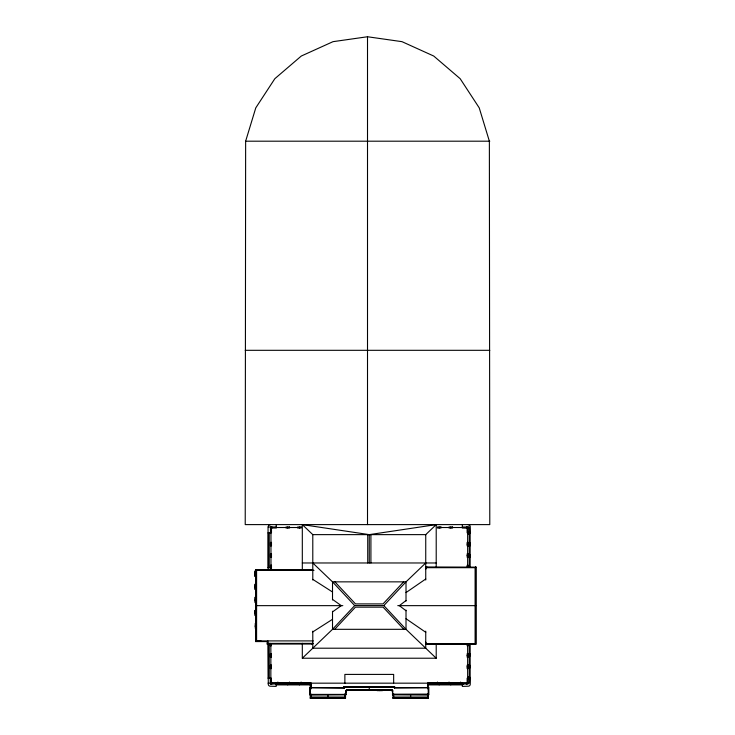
<?xml version="1.0" encoding="UTF-8"?>
<svg xmlns="http://www.w3.org/2000/svg" width="735" height="735" viewBox="0 0 735 735"><rect width="100%" height="100%" fill="white"/><g stroke="black" fill="none" stroke-linecap="round" stroke-linejoin="round"><path stroke-width="1.1" d="M256.147 641.067L256.147 636.207M256.102 636.078L256.102 636.666L255.817 635.885M277.527 683.807L277.481 682.778M277.867 683.77L277.876 682.034M289.489 682.034L289.241 683.789M301.111 682.034L300.983 683.789M309.738 683.752L309.784 682.723M468.921 678.322L468.921 677.073M468.985 667.931L468.994 665.423M468.985 656.309L468.994 653.801M469.003 678.772L468.994 676.623M469.049 668.345L469.059 664.973M469.049 656.732L469.059 653.351M469.417 678.782L469.27 676.76M469.637 664.945L469.628 668.29L469.564 665.01M469.628 656.667L469.674 653.286L469.564 656.603M245.637 141.194L245.224 524.606L489.786 524.606L489.372 141.194L479.229 107.861L460.174 78.7L433.723 56.035L401.99 41.665L367.509 36.75L333.019 41.665L301.286 56.035L274.835 78.7L255.78 107.861L245.637 141.194L489.786 141.194M268.054 678.175L271.371 678.194L271.537 682.98L276.185 682.99L276.185 686.407L270.351 686.205A2.021 2.021 0 0 1 268.293 684.579L268.054 642.978M468.177 524.606L468.177 524.808A2.021 2.021 0 0 1 470.235 526.435L470.474 532.838L467.138 532.82L467.111 528.189L462.324 528.024L462.343 524.606M382.191 690.101L382.512 690.643L377.018 690.624L377.34 690.091M437.637 684.221L440.688 684.221M449.232 684.239L452.31 684.221M468.664 655.997L468.664 654.113M468.664 667.619L468.664 665.726M256.019 641.049L255.688 641.572L267.163 641.572L267.163 644.035L312.788 644.035M468.82 533.353L468.958 532.342A1.286 1.286 0 0 1 468.82 533.353L468.599 533.628M468.664 545.287L468.664 543.395M468.664 556.9L468.664 555.017M256.037 641.168L255.688 569.726L312.788 569.726M468.746 678.828L468.866 678.598A0.937 0.937 0 0 0 468.82 677.854L468.48 677.477M255.495 572.758L256.313 571.683M255.495 585.868L256.313 584.794M255.495 598.988L256.313 597.904M469.233 644.31L468.489 644.88M256.083 572.197L255.743 572.684A2.177 2.177 0 0 0 255.642 574.412L256.322 575.376M256.083 585.308L255.743 585.795A2.177 2.177 0 0 0 255.642 587.522L256.322 588.496M256.083 598.419L255.743 598.915A2.177 2.177 0 0 0 255.642 600.633L256.322 601.607M256.083 611.538L255.743 612.025A2.177 2.177 0 0 0 255.642 613.753L256.322 614.717M256.083 624.649L255.743 625.136A2.177 2.177 0 0 0 255.642 626.863L256.322 627.828M475.876 567.135L425.74 566.97M277.343 683.109L275.846 683.761M256.046 571.812L255.605 572.363A2.49 2.49 0 0 0 255.55 574.724L255.918 575.303M256.046 584.922L255.605 585.473A2.49 2.49 0 0 0 255.55 587.844L255.918 588.413M255.605 598.584L256.046 598.033M255.605 611.704L256.046 611.153M255.605 624.814L256.046 624.263M468.691 534.17L469.316 533.564A1.589 1.589 0 0 0 469.481 532.315M468.755 557.442L469.38 556.836A1.589 1.589 0 0 0 469.546 555.587L468.746 554.585M425.74 569.193L426.952 566.97M469.38 644.209L468.746 644.806M475.104 567.686L475.729 566.97L475.729 644.329L475.104 643.621L475.104 567.686L425.74 567.686M469.187 644.163L468.618 644.641M468.636 655.739L468.93 655.326A0.937 0.937 0 0 0 468.884 654.591L468.544 654.214M468.636 667.362L468.93 666.948A0.937 0.937 0 0 0 468.884 666.204L468.544 665.827M425.74 562.973L406.014 581.854L383.835 605.585L354.693 605.585L332.514 629.316L302.315 658.22L302.315 643.309M334.701 629.316L355.428 607.147L383.1 607.147L403.827 629.316M403.644 581.854L383.036 603.904L355.492 603.904L334.884 581.854M256.588 640.911L255.964 641.572L255.964 569.726L256.588 570.388L256.588 640.911L313.294 640.911M286.071 684.377L289.452 684.404L286.145 684.303M297.693 684.377L300.872 684.074M449.434 682.778L449.076 683.789L449.039 682.034M461.001 683.807C460.9 681.602 460.854 683.807 462.683 683.761M356.273 690.367L361.252 690.358M437.591 684.267L440.734 684.267M460.753 684.34L462.903 684.074M256.313 611.024L255.495 612.099A2.49 2.49 0 0 0 255.55 614.065L255.918 614.644M256.313 624.134L255.495 625.209A2.49 2.49 0 0 0 255.55 627.185L255.918 627.754M343.723 687.657L343.723 686.793L343.962 687.896L309.775 687.657L309.775 694.759L345.781 694.52C345.193 693.822 346.938 689.237 346.029 690.826M310.418 688.3L310.326 694.207M346.58 690.578L346.58 689.715L391.948 689.715M394.355 687.243L394.355 688.107M394.566 687.032L394.566 687.896L394.566 687.032L343.962 687.032M391.948 690.578C393.767 690.634 390.744 691.369 392.067 689.605L346.461 689.605L346.461 690.468L345.671 690.468L345.671 694.4L310.133 694.4M392.168 690.367L392.858 690.468L392.499 694.759L392.499 690.826M393.06 694.207L428.11 694.116M394.429 687.942L428.753 687.657L428.753 694.759L392.499 694.759M310.262 693.886L310.262 698.25L345.533 698.25L345.533 693.73M392.995 693.73L392.995 698.25L428.266 698.25L428.266 682.99M255.67 571.251L255.137 570.939L255.146 576.433L255.679 576.111M255.67 584.371L255.137 584.049L255.247 589.452M255.247 615.673L255.229 610.372M469.601 542.752L469.564 546.004M255.376 589.323L255.302 584.215L255.146 589.543M255.376 602.434L255.137 597.16L255.146 602.654L255.679 602.342M255.311 615.608L255.137 610.27L255.412 615.507M255.376 628.664L255.229 623.482M255.872 641.333L261.467 641.352L256.083 641.122M469.068 543L469.077 545.673M469.564 554.411L469.564 557.626M469.509 665.074L469.5 668.161M469.444 676.724L469.601 678.837L469.546 676.623M255.146 576.433L255.403 571.196M302.315 570.388L302.315 524.606L312.788 534.63L425.74 534.63L436.213 524.606L436.213 567.558M267.163 644.035L267.715 643.511M468.875 667.913L469.417 667.27A1.543 1.543 0 0 0 469.444 666.039L468.572 665.157M468.48 533.537L468.82 533.16A0.937 0.937 0 0 0 468.866 532.416M468.544 545.186L468.884 544.81A0.937 0.937 0 0 0 468.93 544.065L468.636 543.652M468.544 556.799L468.884 556.423A0.937 0.937 0 0 0 468.93 555.688L468.636 555.274M277.297 683.844L276.553 684.285A1.589 1.589 0 0 1 276.13 684.349M288.919 683.844L288.175 684.285A1.589 1.589 0 0 1 286.926 684.12L286.586 683.844M300.532 683.844L299.788 684.285A1.589 1.589 0 0 1 298.548 684.12L298.199 683.844M360.637 689.724L359.452 690.441M381.64 689.733L381.088 690.165A2.563 2.563 0 0 1 378.69 690.294M440.329 683.844L439.98 684.12A1.589 1.589 0 0 1 438.74 684.285L437.996 683.844M451.942 683.844L451.602 684.12A1.589 1.589 0 0 1 450.353 684.285L449.609 683.844M406.014 600.559L399.371 605.649L406.014 610.739M468.746 656.428L469.546 655.427A1.589 1.589 0 0 0 469.38 654.178L468.755 653.571M468.746 668.051L469.546 667.04A1.589 1.589 0 0 0 469.38 665.791L468.755 665.193M468.755 545.82L469.38 545.223A1.589 1.589 0 0 0 469.546 543.974L468.746 542.963M332.514 611.897L341.297 605.649L332.514 599.402M406.014 592.585L425.74 579.005M381.254 689.687L380.767 690.027A2.177 2.177 0 0 1 379.039 690.137L378.516 689.862M440.09 683.826L439.778 684.028A1.351 1.351 0 0 1 438.712 684.101L438.382 683.927M451.703 683.826L451.4 684.028A1.351 1.351 0 0 1 450.325 684.101L450.004 683.927M312.788 631.916L332.514 619.311M468.618 656.254L469.362 655.445A1.351 1.351 0 0 0 469.288 654.38L468.461 653.672M468.618 667.876L469.362 667.068A1.351 1.351 0 0 0 469.288 665.993L468.461 665.285M277.141 683.927L276.783 684.156A1.543 1.543 0 0 1 275.956 684.285M288.754 683.927L288.396 684.156A1.543 1.543 0 0 1 287.174 684.184L286.806 683.982M300.376 683.927L300.018 684.156A1.543 1.543 0 0 1 298.787 684.184L298.419 683.982M359.158 690.422L360.38 689.862M468.507 534.207L469.38 533.316A1.543 1.543 0 0 0 469.472 532.498M468.572 545.857L469.444 544.975A1.543 1.543 0 0 0 469.417 543.744L468.489 542.899M468.572 557.479L469.444 556.588A1.543 1.543 0 0 0 469.417 555.366L468.489 554.521M380.693 690.275L381.281 689.944M440.109 683.982L439.741 684.184A1.543 1.543 0 0 1 438.51 684.156L438.152 683.927M451.722 683.982L451.354 684.184A1.543 1.543 0 0 1 450.132 684.156L449.774 683.927M468.489 656.493L469.417 655.648A1.543 1.543 0 0 0 469.444 654.426L468.572 653.534M276.911 683.927L276.581 684.101A1.351 1.351 0 0 1 275.855 684.156M288.524 683.927L288.203 684.101A1.351 1.351 0 0 1 287.128 684.028L286.825 683.826M300.146 683.927L299.816 684.101A1.351 1.351 0 0 1 298.75 684.028L298.438 683.826M360.012 689.862L359.488 690.137A2.177 2.177 0 0 1 357.761 690.027L357.274 689.687M468.397 534.069L469.224 533.362A1.351 1.351 0 0 0 469.371 532.654M468.461 545.728L469.288 545.021A1.351 1.351 0 0 0 469.362 543.946L468.618 543.137M468.461 557.341L469.288 556.634A1.351 1.351 0 0 0 469.362 555.568L468.618 554.76M302.315 524.606L369.264 534.63L436.213 524.606M275.744 683.807L277.858 683.789M309.371 683.734L310.198 684.055A1.589 1.589 0 0 0 310.593 684.221M275.625 684.074L277.839 684.404L275.561 684.414M275.607 684.267L277.738 684.303M245.224 350.31L489.786 350.31M276.296 527.004L268.054 526.995L268.054 570.388M462.324 527.004L469.27 526.995L469.27 567.181M276.296 527.519L286.053 527.519M289.535 527.519L297.675 527.519M440.936 527.519L449.085 527.519M452.558 527.519L462.324 527.519M270.462 528.52L271.481 528.52L271.481 532.82L268.054 532.838M467.138 528.52L468.158 528.52M270.462 544.13L271.481 544.13M467.138 544.13L468.158 544.13M469.261 544.405L470.152 544.396M270.462 555.55L271.481 555.55M467.138 555.55L468.158 555.55M469.261 556.018L470.152 556.018M302.315 562.973L436.213 562.973M270.462 566.979L271.481 566.979M268.054 567.64L270.462 567.64M256.588 570.388L313.992 570.388M255.688 605.649L342.832 605.649M397.773 605.649L475.995 605.649M313.294 643.373L267.862 643.373L267.862 640.911M425.74 643.621L475.104 643.621M425.74 644.329L475.995 644.329L475.995 566.97M469.261 654.995L470.152 654.995M270.351 655.464L271.371 655.464M467.138 655.464L468.158 655.464M302.315 658.22L436.213 658.22L436.213 644.457M469.261 666.617L470.152 666.608M270.351 666.884L271.371 666.884M467.138 666.884L468.158 666.884M271.371 682.493L270.351 682.493L270.351 678.194M467.138 682.493L466.817 683.026L462.324 682.99L462.343 686.407L468.177 686.205A2.021 2.021 0 0 0 470.235 684.579L470.474 678.175L467.138 678.194L467.138 682.493L468.158 682.493M286.641 682.613L276.185 682.613L276.13 684.891L310.978 684.891M288.846 682.613L298.263 682.613M300.468 682.613L309.876 682.613M428.652 682.613L438.06 682.613M440.265 682.613L449.682 682.613M451.887 682.613L462.343 682.613L462.462 684.009M466.697 683.026L466.697 684.009M268.054 683.173L469.27 683.173L469.27 644.126M276.185 683.495L285.952 683.495M289.425 683.495L297.565 683.495M301.047 683.495L309.187 683.495M429.313 683.495L437.463 683.495M440.936 683.495L449.085 683.495M452.558 683.495L462.324 683.495M270.351 684.009L310.988 684.009M427.54 684.009L468.066 684.009L468.066 678.175M428.606 684.891L462.398 684.891L462.398 684M343.723 686.793L394.805 686.793M344.366 688.3L344.072 687.151L394.456 687.151M394.805 687.657L428.753 687.657M309.775 687.657L344.099 687.942M346.663 690.193L391.865 690.33M392.747 694.52L428.753 694.759M309.775 694.759L346.029 694.759M310.262 698.25L345.533 698.25M392.995 698.25L428.266 698.25M256.129 576.488L256.12 571.04M256.129 589.599L256.12 584.15M256.129 602.709L256.12 597.261M256.129 615.82L256.12 610.372M256.12 624.281L256.12 623.491M256.129 628.939L256.129 628.14M462.784 683.807L460.689 683.789L460.652 682.034M437.674 683.789L437.417 682.034M462.921 684.267L460.689 684.404L462.967 684.414M377.275 690.358L379.278 690.303M358.487 690.441L357.247 689.944M379.076 690.441L377.891 689.724M311.328 643.511L311.934 644.035M468.397 676.944L469.224 677.652A1.351 1.351 0 0 1 469.298 678.717M461.617 683.927L461.947 684.101A1.351 1.351 0 0 0 462.673 684.156M468.489 566.134L469.417 566.979M468.507 676.806L469.38 677.698A1.543 1.543 0 0 1 469.353 678.919M461.387 683.927L461.745 684.156A1.543 1.543 0 0 0 462.572 684.285M378.148 689.862L378.718 690.22M468.618 566.373L469.362 567.181M312.788 579.382L332.514 591.987M406.014 618.723L425.74 632.293M468.691 676.843L469.316 677.449A1.589 1.589 0 0 1 469.481 678.699M468.746 566.207L469.546 567.209M356.888 689.733L357.44 690.165M461.231 683.844L461.975 684.285A1.589 1.589 0 0 0 462.82 684.285M436.213 658.22L406.014 629.316L383.835 605.585M312.788 562.973L332.514 581.854L354.693 605.585M255.192 570.994L255.247 576.332M469.463 534.317L469.463 532.223M469.444 534.29L469.601 532.177M256.046 575.56L255.339 574.375M256.046 588.671L255.339 587.486M256.046 601.79L255.339 600.596M255.615 614.35L256.046 614.901M256.046 628.012L255.339 626.826M468.599 677.385L468.958 678.671A1.286 1.286 0 0 0 468.82 677.661M425.74 642.105L426.952 644.329M255.918 601.533L255.55 600.954A2.49 2.49 0 0 1 255.67 598.621M256.01 639.321L256.285 639.964M271.481 528.52L271.794 527.987L276.296 528.024L276.185 524.606M469.04 532.351L469.04 533.904M469.105 554.851L469.105 557.176M469.003 532.241L468.994 534.391M469.049 542.669L469.059 546.041M469.049 554.282L469.059 557.663M469.049 565.904L469.049 566.382M256.092 624.079L256.111 628.379M255.477 600.394L255.477 602.342M470.152 532.783L470.152 566.584M470.152 644.43L470.152 678.23M468.066 527.004L468.066 532.838M468.158 566.979L468.158 565.27L467.138 565.27L467.138 566.979M467.644 532.82L467.644 542.421M467.644 545.839L467.644 553.841M467.644 557.259L467.644 565.27M467.644 645.743L467.644 653.755M467.644 657.173L467.644 665.175M467.644 668.593L467.644 678.194M466.697 527.004L466.697 528.024M452.558 684.009L452.558 682.99L449.085 682.99L449.085 684.009M450.821 527.004L450.821 528.024M450.785 684L450.785 684.891M440.936 684.009L440.936 682.99L437.463 682.99L437.463 684.009M439.199 527.004L439.199 528.024M439.162 684L439.162 684.891M429.313 684.009L429.313 682.99L427.54 682.99L427.54 688.805M428.514 687.896L428.514 694.52M427.605 693.95L427.605 697.377M425.74 534.63L425.74 580.016M425.74 631.154L425.74 648.206L312.788 648.206L312.788 631.154M410.626 694.547L410.626 698.25M406.014 601.065L406.014 581.854L332.514 581.854L332.514 599.935M406.014 610.105L406.014 629.316L332.514 629.316L332.514 611.235M393.657 682.944L393.657 674.408L344.871 674.408L344.871 683.449M393.657 693.748L393.657 697.377M391.709 689.963L391.709 690.826M370.918 534.63L370.918 562.973M369.264 534.63L369.264 562.973M369.264 686.793L369.264 689.963M367.73 534.63L367.73 562.973M367.509 36.75L367.509 524.606M346.819 689.963L346.819 690.826M345.781 690.578L345.781 694.52M344.871 693.748L344.871 697.377M327.902 694.547L327.902 698.25M312.788 534.63L312.788 580.016M310.988 688.805L310.988 682.99L309.187 682.99L309.187 684.009M310.923 682.99L310.923 688.805M310.923 693.95L310.923 697.377M310.262 682.99L310.262 688.695M310.014 687.896L310.014 694.52M301.047 684.009L301.047 682.99L297.565 682.99L297.565 684.009M299.411 527.004L299.411 528.024M299.365 684L299.365 684.891M289.425 684.009L289.425 682.99L285.952 682.99L285.952 684.009M287.798 527.004L287.798 528.024M287.743 684L287.743 684.891M271.913 527.004L271.913 528.024M271.812 682.99L271.812 684.009M271.371 644.035L271.371 645.743L270.351 645.743L270.351 643.373M270.967 532.82L270.967 542.421M270.967 545.839L270.967 553.841M270.967 557.259L270.967 565.27M270.857 645.743L270.857 653.755M270.857 657.173L270.857 665.175M270.857 668.593L270.857 678.194M270.462 527.004L270.462 532.838M270.462 678.175L270.462 684.009M270.351 524.606L270.351 524.808A2.021 2.021 0 0 0 268.293 526.435L268.266 527.004M269.258 532.838L269.258 567.696M269.258 643.318L269.258 678.175M268.376 532.783L268.376 567.64M268.376 643.373L268.376 678.23M255.688 569.726L255.688 641.572M359.81 690.22A2.49 2.49 0 0 1 357.476 690.101M270.691 528.52A1.148 1.148 0 0 1 271.913 527.206M466.697 527.206A1.148 1.148 0 0 1 467.929 528.52M467.929 682.493A1.148 1.148 0 0 1 466.697 683.807M271.812 683.807A1.148 1.148 0 0 1 270.581 682.493M256.221 639.68A2.49 2.49 0 0 1 256.35 637.346M468.884 666.002A1.286 1.286 0 0 1 469.022 667.022M468.884 654.389A1.286 1.286 0 0 1 469.022 655.399M469.022 543.992A1.286 1.286 0 0 1 468.884 545.012M469.022 555.614A1.286 1.286 0 0 1 468.884 556.625M469.049 644.632L469.049 645.109L469.049 644.632M256.175 573.217L256.175 574.329A2.076 2.076 0 0 1 256.175 573.217M256.175 586.337L256.175 587.449A2.076 2.076 0 0 1 256.175 586.328M256.175 599.448L256.175 600.559A2.076 2.076 0 0 1 256.175 599.448M256.175 612.558L256.175 613.67A2.076 2.076 0 0 1 256.175 612.558M256.175 625.669L256.175 626.79A2.076 2.076 0 0 1 256.175 625.669M310.923 697.037L310.262 697.827L345.533 697.827L344.871 697.037L310.923 697.037M393.657 697.037L392.995 697.827L428.266 697.827L427.605 697.037L393.657 697.037M297.822 684.248L301.074 684.404L297.84 684.221M469.665 542.687L469.674 546.105L469.665 542.687M469.665 554.309L469.674 557.727L469.665 554.309M289.535 527.004L286.053 527.004L286.053 528.024L289.535 528.024L289.535 527.004M301.148 527.004L297.675 527.004L297.675 528.024L301.148 528.024L301.148 527.004M440.936 527.004L437.463 527.004L437.463 528.024L440.936 528.024L440.936 527.004M452.558 527.004L449.085 527.004L449.085 528.024L452.558 528.024L452.558 527.004M271.481 542.421L270.462 542.421L270.462 545.839L271.481 545.839L271.481 542.421M468.158 542.421L467.138 542.421L467.138 545.839L468.158 545.839L468.158 542.421M271.481 553.841L270.462 553.841L270.462 557.259L271.481 557.259L271.481 553.841M468.158 553.841L467.138 553.841L467.138 557.259L468.158 557.259L468.158 553.841M271.481 565.27L270.462 565.27L270.462 568.688L271.481 568.688L271.481 565.27M468.158 644.035L467.138 644.035L467.138 645.743L468.158 645.743L468.158 644.035M271.371 653.755L270.351 653.755L270.351 657.173L271.371 657.173L271.371 653.755M468.158 653.755L467.138 653.755L467.138 657.173L468.158 657.173L468.158 653.755M271.371 665.175L270.351 665.175L270.351 668.593L271.371 668.593L271.371 665.175M468.158 665.175L467.138 665.175L467.138 668.593L468.158 668.593L468.158 665.175"/></g></svg>
